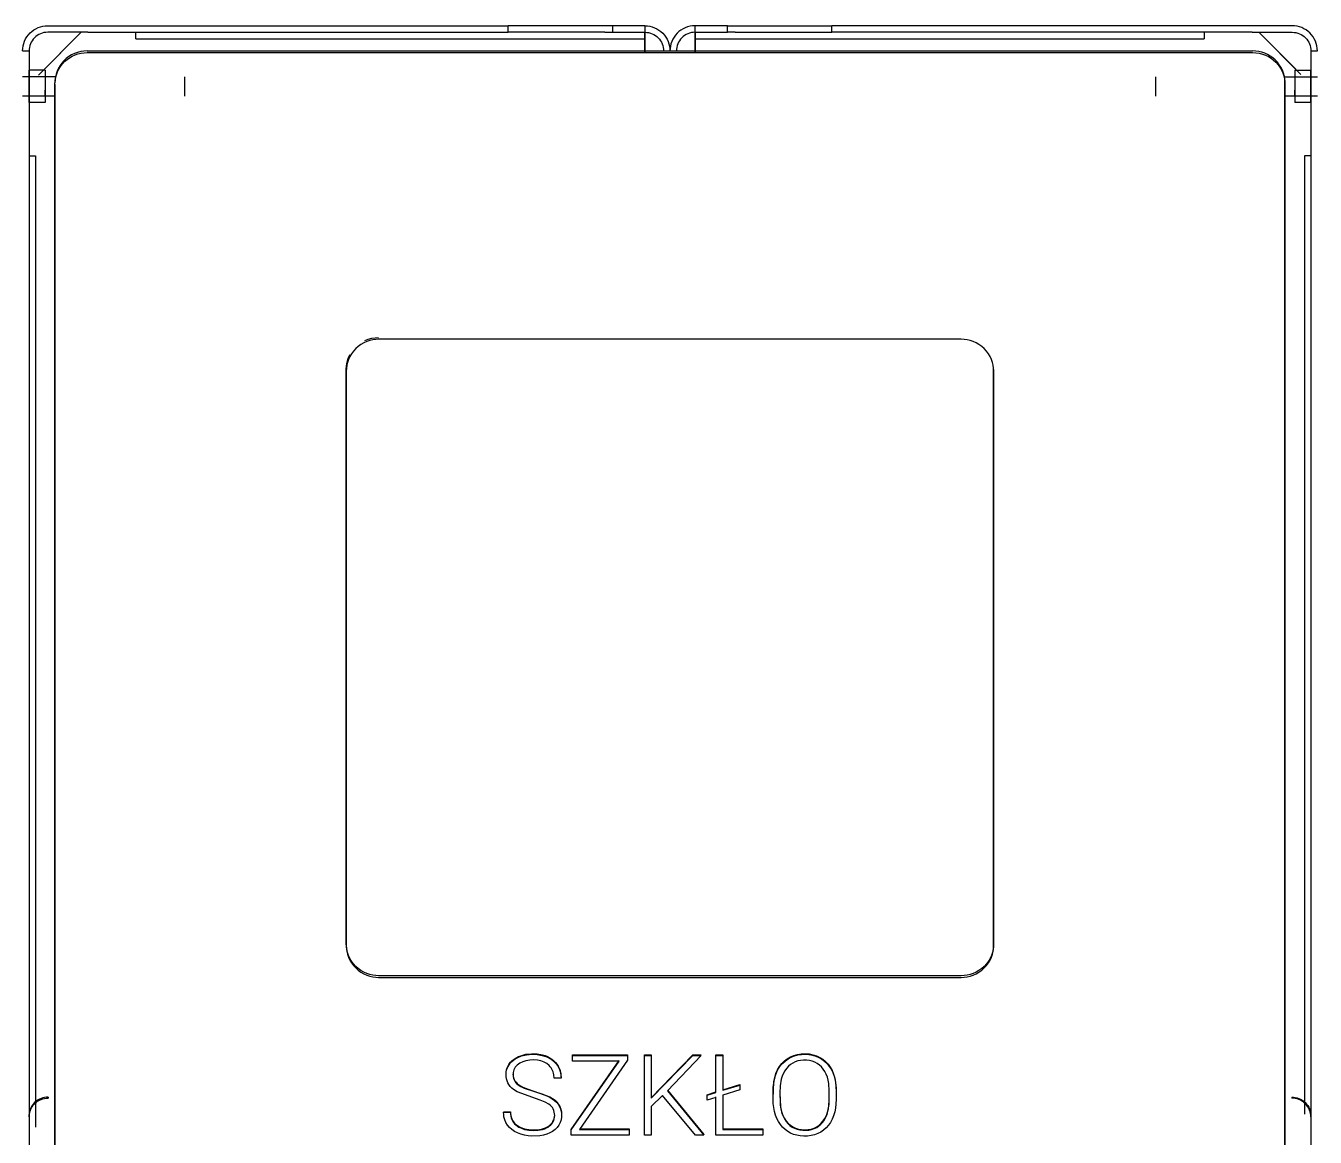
# Model space of a CAD drawing. Header units: millimetres. Extents: x 10366 to 28454, y 24552 to 29702.
# Drawn here: x 22128.8 to 22527.2, y 26916.3 to 27259.6 of the extents above; entities that cross this region are included whole.
import ezdxf

# ---------------------------------------------------------------- set-up
doc = ezdxf.new("R2010")
doc.units = ezdxf.units.MM
doc.header["$LTSCALE"] = 3
doc.layers.add('DomyÅ›lny', color=7, linetype='Continuous')

msp = doc.modelspace()

# ---------------------------------------------------------------- linework, layer by layer
at = {"layer": 'DomyÅ›lny'}
for p, q in [((22135.58, 27259.57), (22277.82, 27259.57)), ((22277.82, 27257.57), (22277.82, 27259.57)), ((22310.06, 27259.57), (22277.82, 27259.57)), ((22310.06, 27259.57), (22310.06, 27257.57)), ((22320.06, 27259.57), (22320.06, 27257.57)), ((22335.58, 27257.57), (22335.58, 27259.57)), ((22345.58, 27257.57), (22345.58, 27259.57)), ((22345.58, 27259.57), (22377.82, 27259.57)), ((22520.06, 27259.57), (22377.82, 27259.57)), ((22377.82, 27257.57), (22377.82, 27259.57)), ((22145.94, 27257.57), (22132.71, 27244.34)), ((22133.33, 27244.96), (22145.94, 27257.57)), ((22147.94, 27257.57), (22135.58, 27257.57)), ((22147.94, 27257.57), (22277.82, 27257.57)), ((22162.82, 27255.57), (22162.82, 27257.57)), ((22162.82, 27255.57), (22320.06, 27255.57)), ((22307.71, 27257.57), (22277.82, 27257.57)), ((22307.71, 27257.57), (22310.06, 27257.57)), ((22320.06, 27257.57), (22320.06, 27255.57)), ((22320.06, 27251.3), (22320.06, 27257.57)), ((22320.06, 27257.57), (22320.06, 27251.3)), ((22335.58, 27255.57), (22335.58, 27257.57)), ((22335.58, 27251.3), (22335.58, 27257.57)), ((22335.58, 27257.57), (22335.58, 27251.3)), ((22335.58, 27255.57), (22492.82, 27255.57)), ((22347.94, 27257.57), (22345.58, 27257.57)), ((22347.94, 27257.57), (22377.82, 27257.57)), ((22507.71, 27257.57), (22377.82, 27257.57)), ((22492.82, 27257.57), (22492.82, 27255.57)), ((22507.71, 27257.57), (22520.06, 27257.57)), ((22509.71, 27257.57), (22522.74, 27244.53)), ((22521.13, 27246.14), (22509.71, 27257.57)), ((22127.82, 27251.81), (22129.82, 27251.81)), ((22129.82, 27251.81), (22129.82, 26881.3)), ((22147.82, 27251.81), (22507.82, 27251.81)), ((22147.82, 27251.3), (22507.82, 27251.3)), ((22525.82, 27251.81), (22527.82, 27251.81)), ((22525.82, 27251.81), (22525.82, 26881.3)), ((22138.12, 27243.84), (22127.82, 27243.84)), ((22134.82, 27245.84), (22129.82, 27245.84)), ((22134.82, 27243.84), (22129.82, 27243.84)), ((22517.52, 27243.84), (22527.82, 27243.84)), ((22520.82, 27245.84), (22525.82, 27245.84)), ((22520.82, 27243.84), (22525.82, 27243.84)), ((22137.82, 26892.17), (22137.82, 27241.95)), ((22137.82, 27241.45), (22137.82, 26891.66)), ((22517.82, 26892.17), (22517.82, 27241.95)), ((22517.82, 27241.45), (22517.82, 26891.66)), ((22137.82, 27237.84), (22127.82, 27237.84)), ((22134.82, 27237.84), (22129.82, 27237.84)), ((22134.82, 27235.84), (22129.82, 27235.84)), ((22527.82, 27237.84), (22517.82, 27237.84)), ((22525.82, 27237.84), (22520.82, 27237.84)), ((22525.82, 27235.84), (22520.82, 27235.84)), ((22129.82, 27219.42), (22131.82, 27219.42)), ((22131.82, 27219.42), (22131.82, 26919.42)), ((22523.82, 27219.42), (22523.82, 26923.43)), ((22525.82, 27219.42), (22523.82, 27219.42)), ((22417.82, 27162.75), (22237.82, 27162.75)), ((22227.82, 26976.02), (22227.82, 27153.4)), ((22227.82, 27153.4), (22227.82, 27152.9)), ((22227.82, 27152.9), (22227.82, 26975.51)), ((22427.82, 27153.4), (22427.82, 26976.02)), ((22427.82, 27153.4), (22427.82, 27152.9)), ((22427.82, 26975.51), (22427.82, 27152.9)), ((22417.82, 26966.16), (22237.82, 26966.16)), ((22237.82, 26965.65), (22417.82, 26965.65)), ((22297.27, 26918.66), (22312.11, 26939.95)), ((22297.27, 26918.5), (22312.11, 26939.78)), ((22297.72, 26939.95), (22297.72, 26941.73)), ((22297.72, 26941.73), (22314.72, 26941.73)), ((22297.72, 26939.78), (22297.72, 26941.56)), ((22297.72, 26941.56), (22314.72, 26941.56)), ((22312.11, 26939.78), (22297.72, 26939.78)), ((22314.72, 26940.07), (22299.83, 26918.68)), ((22314.72, 26941.73), (22314.72, 26940.24)), ((22314.72, 26941.56), (22314.72, 26940.07)), ((22319.92, 26917.09), (22319.92, 26941.73)), ((22319.92, 26941.73), (22322.03, 26941.73)), ((22319.92, 26916.92), (22319.92, 26941.56)), ((22319.92, 26941.56), (22322.03, 26941.56)), ((22322.03, 26941.73), (22322.03, 26928.45)), ((22322.03, 26928.45), (22334.84, 26941.73)), ((22322.03, 26941.56), (22322.03, 26928.28)), ((22322.03, 26928.28), (22334.84, 26941.56)), ((22337.5, 26941.56), (22327.03, 26930.59)), ((22334.84, 26941.73), (22337.5, 26941.73)), ((22334.84, 26941.56), (22337.5, 26941.56)), ((22342.04, 26930.24), (22342.04, 26941.73)), ((22342.04, 26941.73), (22344.17, 26941.73)), ((22342.04, 26941.56), (22344.17, 26941.56)), ((22342.04, 26930.07), (22342.04, 26941.56)), ((22344.17, 26941.73), (22344.17, 26930.92)), ((22344.17, 26941.56), (22344.17, 26930.75)), ((22292.05, 26934.71), (22292.05, 26934.54)), ((22294.18, 26934.54), (22292.05, 26934.54)), ((22294.18, 26934.71), (22294.18, 26934.54)), ((22344.17, 26930.92), (22349.44, 26932.56)), ((22344.17, 26930.75), (22349.44, 26932.39)), ((22349.44, 26932.56), (22349.44, 26931.04)), ((22349.44, 26932.39), (22349.44, 26930.87)), ((22135.71, 26928.67), (22135.71, 26928.33)), ((22325.55, 26929.16), (22322.03, 26925.74)), ((22322.03, 26928.45), (22322.03, 26928.28)), ((22335.74, 26916.92), (22325.55, 26929.16)), ((22327.03, 26930.76), (22338.31, 26917.09)), ((22327.03, 26930.59), (22338.31, 26916.92)), ((22339.31, 26929.39), (22342.04, 26930.24)), ((22339.31, 26929.22), (22342.04, 26930.07)), ((22339.31, 26927.87), (22339.31, 26929.39)), ((22339.31, 26927.7), (22339.31, 26929.22)), ((22342.04, 26928.55), (22339.31, 26927.7)), ((22342.04, 26917.09), (22342.04, 26928.72)), ((22342.04, 26916.92), (22342.04, 26928.55)), ((22344.17, 26930.92), (22344.17, 26930.75)), ((22349.44, 26930.87), (22344.17, 26929.22)), ((22344.17, 26929.39), (22344.17, 26918.85)), ((22344.17, 26929.22), (22344.17, 26918.68)), ((22519.93, 26928.67), (22519.93, 26928.33)), ((22276.41, 26924.13), (22278.52, 26924.13)), ((22276.41, 26923.96), (22278.52, 26923.96)), ((22322.03, 26925.91), (22322.03, 26925.74)), ((22322.03, 26925.91), (22322.03, 26917.09)), ((22322.03, 26925.74), (22322.03, 26916.92)), ((22297.27, 26917.09), (22297.27, 26918.66)), ((22297.27, 26916.92), (22297.27, 26918.5)), ((22315.27, 26916.92), (22297.27, 26916.92)), ((22299.83, 26918.85), (22315.27, 26918.85)), ((22299.83, 26918.68), (22315.27, 26918.68)), ((22315.27, 26918.85), (22315.27, 26917.09)), ((22315.27, 26918.68), (22315.27, 26916.92)), ((22322.03, 26916.92), (22319.92, 26916.92)), ((22338.31, 26916.92), (22335.74, 26916.92)), ((22356.5, 26916.92), (22342.04, 26916.92)), ((22344.17, 26918.85), (22356.5, 26918.85)), ((22344.17, 26918.68), (22356.5, 26918.68)), ((22356.5, 26918.85), (22356.5, 26917.09)), ((22356.5, 26918.68), (22356.5, 26916.92))]:
    msp.add_line(p, q, dxfattribs=at)
for points in [[(22127.82, 27251.81, 0), (22127.86, 27252.58, 0), (22127.97, 27253.35, 0), (22128.17, 27254.09, 0), (22128.43, 27254.82, 0), (22128.76, 27255.51, 0), (22129.16, 27256.16, 0), (22129.62, 27256.77, 0), (22130.14, 27257.34, 0), (22130.7, 27257.84, 0), (22131.32, 27258.29, 0), (22131.97, 27258.67, 0), (22132.65, 27258.99, 0), (22133.36, 27259.24, 0), (22134.09, 27259.42, 0), (22134.83, 27259.53, 0), (22135.58, 27259.57, 0)], [(22320.06, 27259.57, 0), (22320.06, 27259.57, 0), (22320.06, 27259.57, 0), (22320.06, 27259.57, 0), (22320.06, 27259.57, 0), (22320.06, 27259.57, 0), (22320.06, 27259.57, 0), (22320.06, 27259.57, 0), (22320.06, 27259.57, 0), (22320.06, 27259.57, 0), (22320.06, 27259.57, 0), (22320.06, 27259.57, 0), (22320.06, 27259.57, 0), (22320.04, 27259.57, 0), (22319.99, 27259.57, 0), (22319.77, 27259.57, 0), (22318.83, 27259.57, 0), (22310.06, 27259.57, 0)], [(22320.06, 27259.57, 0), (22320.84, 27259.53, 0), (22321.6, 27259.41, 0), (22322.35, 27259.22, 0), (22323.07, 27258.96, 0), (22323.76, 27258.62, 0), (22324.42, 27258.23, 0), (22325.03, 27257.77, 0), (22325.59, 27257.25, 0), (22326.1, 27256.68, 0), (22326.54, 27256.07, 0), (22326.93, 27255.42, 0), (22327.25, 27254.73, 0), (22327.5, 27254.02, 0), (22327.68, 27253.29, 0), (22327.78, 27252.55, 0), (22327.82, 27251.81, 0)], [(22335.58, 27259.57, 0), (22334.81, 27259.53, 0), (22334.04, 27259.41, 0), (22333.29, 27259.22, 0), (22332.57, 27258.96, 0), (22331.88, 27258.62, 0), (22331.22, 27258.23, 0), (22330.61, 27257.77, 0), (22330.05, 27257.25, 0), (22329.54, 27256.68, 0), (22329.1, 27256.07, 0), (22328.71, 27255.42, 0), (22328.39, 27254.73, 0), (22328.14, 27254.02, 0), (22327.96, 27253.29, 0), (22327.86, 27252.55, 0), (22327.82, 27251.81, 0)], [(22345.58, 27259.57, 0), (22335.58, 27259.57, 0)], [(22527.82, 27251.81, 0), (22527.78, 27252.58, 0), (22527.67, 27253.35, 0), (22527.48, 27254.09, 0), (22527.21, 27254.82, 0), (22526.88, 27255.51, 0), (22526.48, 27256.16, 0), (22526.02, 27256.77, 0), (22525.5, 27257.34, 0), (22524.94, 27257.84, 0), (22524.32, 27258.29, 0), (22523.67, 27258.67, 0), (22522.99, 27258.99, 0), (22522.28, 27259.24, 0), (22521.55, 27259.42, 0), (22520.81, 27259.53, 0), (22520.06, 27259.57, 0)], [(22135.58, 27257.57, 0), (22135, 27257.54, 0), (22134.43, 27257.45, 0), (22133.87, 27257.31, 0), (22133.33, 27257.11, 0), (22132.82, 27256.86, 0), (22132.33, 27256.56, 0), (22131.88, 27256.22, 0), (22131.47, 27255.84, 0), (22131.09, 27255.42, 0), (22130.76, 27254.96, 0), (22130.48, 27254.48, 0), (22130.24, 27253.97, 0), (22130.06, 27253.45, 0), (22129.93, 27252.91, 0), (22129.85, 27252.36, 0), (22129.82, 27251.81, 0)], [(22310.06, 27257.57, 0), (22320.06, 27257.57, 0)], [(22320.06, 27257.57, 0), (22320.64, 27257.54, 0), (22321.21, 27257.45, 0), (22321.77, 27257.31, 0), (22322.31, 27257.11, 0), (22322.82, 27256.86, 0), (22323.31, 27256.56, 0), (22323.76, 27256.22, 0), (22324.18, 27255.84, 0), (22324.55, 27255.42, 0), (22324.88, 27254.96, 0), (22325.16, 27254.48, 0), (22325.4, 27253.97, 0), (22325.58, 27253.45, 0), (22325.71, 27252.91, 0), (22325.79, 27252.36, 0), (22325.82, 27251.81, 0)], [(22335.58, 27257.57, 0), (22335, 27257.54, 0), (22334.43, 27257.45, 0), (22333.87, 27257.31, 0), (22333.33, 27257.11, 0), (22332.82, 27256.86, 0), (22332.33, 27256.56, 0), (22331.88, 27256.22, 0), (22331.47, 27255.84, 0), (22331.09, 27255.42, 0), (22330.76, 27254.96, 0), (22330.48, 27254.48, 0), (22330.24, 27253.97, 0), (22330.06, 27253.45, 0), (22329.93, 27252.91, 0), (22329.85, 27252.36, 0), (22329.82, 27251.81, 0)], [(22335.58, 27257.57, 0), (22335.58, 27257.57, 0), (22335.58, 27257.57, 0), (22335.58, 27257.57, 0), (22335.58, 27257.57, 0), (22335.58, 27257.57, 0), (22335.58, 27257.57, 0), (22335.58, 27257.57, 0), (22335.58, 27257.57, 0), (22335.58, 27257.57, 0), (22335.58, 27257.57, 0), (22335.58, 27257.57, 0), (22335.6, 27257.57, 0), (22335.65, 27257.57, 0), (22335.87, 27257.57, 0), (22336.81, 27257.57, 0), (22345.58, 27257.57, 0)], [(22520.06, 27257.57, 0), (22520.64, 27257.54, 0), (22521.21, 27257.45, 0), (22521.77, 27257.31, 0), (22522.31, 27257.11, 0), (22522.82, 27256.86, 0), (22523.31, 27256.56, 0), (22523.76, 27256.22, 0), (22524.18, 27255.84, 0), (22524.55, 27255.42, 0), (22524.88, 27254.96, 0), (22525.16, 27254.48, 0), (22525.4, 27253.97, 0), (22525.58, 27253.45, 0), (22525.71, 27252.91, 0), (22525.79, 27252.36, 0), (22525.82, 27251.81, 0)], [(22147.82, 27251.81, 0), (22146.8, 27251.76, 0), (22145.79, 27251.6, 0), (22144.81, 27251.35, 0), (22143.87, 27251.01, 0), (22142.96, 27250.57, 0), (22142.12, 27250.05, 0), (22141.33, 27249.45, 0), (22140.61, 27248.78, 0), (22139.97, 27248.05, 0), (22139.4, 27247.26, 0), (22138.91, 27246.44, 0), (22138.51, 27245.56, 0), (22138.21, 27244.67, 0), (22137.98, 27243.74, 0), (22137.86, 27242.86, 0), (22137.82, 27241.95, 0)], [(22137.82, 27241.45, 0), (22137.87, 27242.44, 0), (22138.02, 27243.43, 0), (22138.28, 27244.39, 0), (22138.62, 27245.31, 0), (22139.05, 27246.19, 0), (22139.57, 27247.02, 0), (22140.17, 27247.79, 0), (22140.83, 27248.5, 0), (22141.56, 27249.13, 0), (22142.35, 27249.7, 0), (22143.18, 27250.18, 0), (22144.05, 27250.58, 0), (22144.95, 27250.89, 0), (22145.88, 27251.11, 0), (22146.84, 27251.26, 0), (22147.82, 27251.3, 0)], [(22517.82, 27241.95, 0), (22517.77, 27242.95, 0), (22517.62, 27243.94, 0), (22517.36, 27244.89, 0), (22517.02, 27245.82, 0), (22516.59, 27246.7, 0), (22516.07, 27247.53, 0), (22515.47, 27248.3, 0), (22514.81, 27249.01, 0), (22514.08, 27249.64, 0), (22513.29, 27250.2, 0), (22512.46, 27250.68, 0), (22511.59, 27251.08, 0), (22510.69, 27251.4, 0), (22509.76, 27251.62, 0), (22508.8, 27251.76, 0), (22507.82, 27251.81, 0)], [(22507.82, 27251.3, 0), (22508.84, 27251.25, 0), (22509.85, 27251.1, 0), (22510.83, 27250.84, 0), (22511.77, 27250.5, 0), (22512.68, 27250.06, 0), (22513.52, 27249.54, 0), (22514.31, 27248.95, 0), (22515.03, 27248.28, 0), (22515.68, 27247.55, 0), (22516.24, 27246.76, 0), (22516.73, 27245.93, 0), (22517.13, 27245.05, 0), (22517.44, 27244.16, 0), (22517.66, 27243.23, 0), (22517.78, 27242.35, 0), (22517.82, 27241.45, 0)], [(22129.82, 27243.84, 0), (22129.82, 27243.84, 0), (22129.82, 27243.84, 0), (22129.82, 27243.84, 0), (22129.82, 27243.84, 0), (22129.82, 27243.84, 0), (22129.82, 27243.84, 0), (22129.82, 27243.84, 0), (22129.82, 27243.84, 0), (22129.82, 27243.84, 0), (22129.82, 27243.83, 0), (22129.82, 27243.83, 0), (22129.82, 27243.83, 0), (22129.82, 27243.81, 0), (22129.82, 27243.75, 0), (22129.82, 27243.47, 0), (22129.82, 27237.84, 0)], [(22134.82, 27245.84, 0), (22134.82, 27245.84, 0), (22134.82, 27245.84, 0), (22134.82, 27245.84, 0), (22134.82, 27245.84, 0), (22134.82, 27245.84, 0), (22134.82, 27245.84, 0), (22134.82, 27245.84, 0), (22134.82, 27245.84, 0), (22134.82, 27245.84, 0), (22134.82, 27245.83, 0), (22134.82, 27245.83, 0), (22134.82, 27245.83, 0), (22134.82, 27245.8, 0), (22134.82, 27245.69, 0), (22134.82, 27245.22, 0), (22134.82, 27235.84, 0)], [(22134.82, 27243.84, 0), (22134.82, 27243.84, 0), (22134.82, 27243.84, 0), (22134.82, 27243.84, 0), (22134.82, 27243.84, 0), (22134.82, 27243.84, 0), (22134.82, 27243.84, 0), (22134.82, 27243.84, 0), (22134.82, 27243.84, 0), (22134.82, 27243.84, 0), (22134.82, 27243.83, 0), (22134.82, 27243.83, 0), (22134.82, 27243.83, 0), (22134.82, 27243.8, 0), (22134.82, 27243.67, 0), (22134.82, 27242.28, 0), (22134.82, 27238.49, 0), (22134.82, 27237.9, 0), (22134.82, 27237.85, 0), (22134.82, 27237.84, 0), (22134.82, 27237.84, 0), (22134.82, 27237.84, 0), (22134.82, 27237.84, 0), (22134.82, 27237.84, 0), (22134.82, 27237.84, 0), (22134.82, 27237.84, 0), (22134.82, 27237.84, 0), (22134.82, 27237.84, 0), (22134.82, 27237.84, 0), (22134.82, 27237.84, 0), (22134.82, 27237.84, 0), (22134.82, 27237.84, 0), (22134.82, 27237.84, 0), (22134.82, 27237.84, 0), (22134.82, 27237.84, 0), (22134.82, 27237.84, 0), (22134.82, 27237.84, 0), (22134.82, 27237.84, 0), (22134.82, 27237.84, 0), (22134.82, 27237.88, 0), (22134.82, 27238, 0), (22134.82, 27238.54, 0), (22134.82, 27239.65, 0)], [(22177.82, 27243.84, 0), (22177.82, 27243.84, 0), (22177.82, 27243.84, 0), (22177.82, 27243.84, 0), (22177.82, 27243.84, 0), (22177.82, 27243.84, 0), (22177.82, 27243.84, 0), (22177.82, 27243.84, 0), (22177.82, 27243.84, 0), (22177.82, 27243.84, 0), (22177.82, 27243.83, 0), (22177.82, 27243.83, 0), (22177.82, 27243.83, 0), (22177.82, 27243.81, 0), (22177.82, 27243.75, 0), (22177.82, 27243.47, 0), (22177.82, 27237.84, 0)], [(22477.82, 27243.84, 0), (22477.82, 27243.84, 0), (22477.82, 27243.84, 0), (22477.82, 27243.84, 0), (22477.82, 27243.84, 0), (22477.82, 27243.84, 0), (22477.82, 27243.84, 0), (22477.82, 27243.84, 0), (22477.82, 27243.84, 0), (22477.82, 27243.84, 0), (22477.82, 27243.83, 0), (22477.82, 27243.83, 0), (22477.82, 27243.83, 0), (22477.82, 27243.81, 0), (22477.82, 27243.75, 0), (22477.82, 27243.47, 0), (22477.82, 27237.84, 0)], [(22520.82, 27245.84, 0), (22520.82, 27245.84, 0), (22520.82, 27245.84, 0), (22520.82, 27245.84, 0), (22520.82, 27245.84, 0), (22520.82, 27245.84, 0), (22520.82, 27245.84, 0), (22520.82, 27245.84, 0), (22520.82, 27245.84, 0), (22520.82, 27245.84, 0), (22520.82, 27245.83, 0), (22520.82, 27245.83, 0), (22520.82, 27245.83, 0), (22520.82, 27245.8, 0), (22520.82, 27245.69, 0), (22520.82, 27245.22, 0), (22520.82, 27235.84, 0)], [(22520.82, 27243.84, 0), (22520.82, 27243.84, 0), (22520.82, 27243.84, 0), (22520.82, 27243.84, 0), (22520.82, 27243.84, 0), (22520.82, 27243.84, 0), (22520.82, 27243.84, 0), (22520.82, 27243.84, 0), (22520.82, 27243.84, 0), (22520.82, 27243.84, 0), (22520.82, 27243.83, 0), (22520.82, 27243.83, 0), (22520.82, 27243.83, 0), (22520.82, 27243.8, 0), (22520.82, 27243.67, 0), (22520.82, 27242.28, 0), (22520.82, 27238.49, 0), (22520.82, 27237.9, 0), (22520.82, 27237.85, 0), (22520.82, 27237.84, 0), (22520.82, 27237.84, 0), (22520.82, 27237.84, 0), (22520.82, 27237.84, 0), (22520.82, 27237.84, 0), (22520.82, 27237.84, 0), (22520.82, 27237.84, 0), (22520.82, 27237.84, 0), (22520.82, 27237.84, 0), (22520.82, 27237.84, 0), (22520.82, 27237.84, 0), (22520.82, 27237.84, 0), (22520.82, 27237.84, 0), (22520.82, 27237.84, 0), (22520.82, 27237.84, 0), (22520.82, 27237.84, 0), (22520.82, 27237.84, 0), (22520.82, 27237.84, 0), (22520.82, 27237.84, 0), (22520.82, 27237.84, 0), (22520.82, 27237.88, 0), (22520.82, 27238, 0), (22520.82, 27238.54, 0), (22520.82, 27239.65, 0)], [(22525.82, 27243.84, 0), (22525.82, 27243.84, 0), (22525.82, 27243.84, 0), (22525.82, 27243.84, 0), (22525.82, 27243.84, 0), (22525.82, 27243.84, 0), (22525.82, 27243.84, 0), (22525.82, 27243.84, 0), (22525.82, 27243.84, 0), (22525.82, 27243.84, 0), (22525.82, 27243.83, 0), (22525.82, 27243.83, 0), (22525.82, 27243.83, 0), (22525.82, 27243.81, 0), (22525.82, 27243.75, 0), (22525.82, 27243.47, 0), (22525.82, 27240.91, 0), (22525.82, 27238.74, 0), (22525.82, 27238.05, 0), (22525.82, 27237.89, 0), (22525.82, 27237.85, 0), (22525.82, 27237.84, 0), (22525.82, 27237.84, 0), (22525.82, 27237.84, 0), (22525.82, 27237.84, 0), (22525.82, 27237.84, 0), (22525.82, 27237.84, 0), (22525.82, 27237.84, 0), (22525.82, 27237.84, 0), (22525.82, 27237.84, 0), (22525.82, 27237.84, 0), (22525.82, 27237.84, 0), (22525.82, 27237.84, 0), (22525.82, 27237.84, 0)], [(22237.82, 27162.75, 0), (22236.92, 27162.71, 0), (22236, 27162.59, 0), (22235.07, 27162.37, 0), (22234.14, 27162.06, 0), (22233.23, 27161.65, 0), (22232.35, 27161.14, 0), (22231.52, 27160.55, 0), (22230.75, 27159.86, 0), (22230.06, 27159.11, 0), (22229.45, 27158.29, 0), (22228.94, 27157.42, 0), (22228.52, 27156.52, 0), (22228.21, 27155.61, 0), (22227.99, 27154.69, 0), (22227.86, 27153.78, 0), (22227.82, 27152.9, 0)], [(22233.53, 27162.31, 0), (22234.61, 27162.74, 0), (22235.69, 27163.03, 0), (22236.77, 27163.2, 0), (22237.82, 27163.26, 0)], [(22427.82, 27152.9, 0), (22427.78, 27153.78, 0), (22427.65, 27154.69, 0), (22427.43, 27155.61, 0), (22427.12, 27156.52, 0), (22426.7, 27157.42, 0), (22426.19, 27158.29, 0), (22425.58, 27159.11, 0), (22424.89, 27159.86, 0), (22424.12, 27160.55, 0), (22423.29, 27161.14, 0), (22422.41, 27161.65, 0), (22421.5, 27162.06, 0), (22420.57, 27162.37, 0), (22419.64, 27162.59, 0), (22418.72, 27162.71, 0), (22417.82, 27162.75, 0)], [(22227.82, 27153.4, 0), (22227.89, 27154.54, 0), (22228.1, 27155.71, 0), (22228.46, 27156.88, 0), (22228.99, 27158.03, 0)], [(22237.82, 26966.16, 0), (22236.92, 26966.2, 0), (22236, 26966.33, 0), (22235.07, 26966.54, 0), (22234.14, 26966.85, 0), (22233.23, 26967.26, 0), (22232.35, 26967.77, 0), (22231.52, 26968.37, 0), (22230.75, 26969.05, 0), (22230.06, 26969.81, 0), (22229.45, 26970.62, 0), (22228.94, 26971.49, 0), (22228.52, 26972.39, 0), (22228.21, 26973.31, 0), (22227.99, 26974.22, 0), (22227.86, 26975.13, 0), (22227.82, 26976.02, 0)], [(22227.82, 26975.51, 0), (22227.86, 26974.62, 0), (22227.99, 26973.71, 0), (22228.21, 26972.8, 0), (22228.52, 26971.88, 0), (22228.94, 26970.98, 0), (22229.45, 26970.12, 0), (22230.06, 26969.3, 0), (22230.75, 26968.54, 0), (22231.52, 26967.86, 0), (22232.35, 26967.26, 0), (22233.23, 26966.75, 0), (22234.14, 26966.35, 0), (22235.07, 26966.03, 0), (22236, 26965.82, 0), (22236.92, 26965.69, 0), (22237.82, 26965.65, 0)], [(22427.82, 26976.02, 0), (22427.78, 26975.13, 0), (22427.65, 26974.22, 0), (22427.43, 26973.31, 0), (22427.12, 26972.39, 0), (22426.7, 26971.49, 0), (22426.19, 26970.62, 0), (22425.58, 26969.81, 0), (22424.89, 26969.05, 0), (22424.12, 26968.37, 0), (22423.29, 26967.77, 0), (22422.41, 26967.26, 0), (22421.5, 26966.85, 0), (22420.57, 26966.54, 0), (22419.64, 26966.33, 0), (22418.72, 26966.2, 0), (22417.82, 26966.16, 0)], [(22417.82, 26965.65, 0), (22418.72, 26965.69, 0), (22419.64, 26965.82, 0), (22420.57, 26966.03, 0), (22421.5, 26966.35, 0), (22422.41, 26966.75, 0), (22423.29, 26967.26, 0), (22424.12, 26967.86, 0), (22424.89, 26968.54, 0), (22425.58, 26969.3, 0), (22426.19, 26970.12, 0), (22426.7, 26970.98, 0), (22427.12, 26971.88, 0), (22427.43, 26972.8, 0), (22427.65, 26973.71, 0), (22427.78, 26974.62, 0), (22427.82, 26975.51, 0)], [(22292.05, 26934.54, 0), (22291.98, 26935.54, 0), (22291.89, 26936.01, 0), (22291.75, 26936.46, 0), (22291.58, 26936.89, 0), (22291.38, 26937.3, 0), (22291.13, 26937.68, 0), (22290.85, 26938.04, 0), (22290.53, 26938.39, 0), (22289.78, 26939, 0), (22288.93, 26939.47, 0), (22287.98, 26939.82, 0), (22286.92, 26940.04, 0), (22285.76, 26940.12, 0), (22284.5, 26940.07, 0), (22283.34, 26939.89, 0), (22282.32, 26939.57, 0), (22281.41, 26939.12, 0), (22281.01, 26938.84, 0), (22280.64, 26938.54, 0), (22280.32, 26938.22, 0), (22280.04, 26937.88, 0), (22279.81, 26937.51, 0), (22279.63, 26937.13, 0), (22279.49, 26936.72, 0), (22279.39, 26936.3, 0), (22279.34, 26935.85, 0), (22279.34, 26935.4, 0), (22279.37, 26934.96, 0), (22279.46, 26934.54, 0), (22279.59, 26934.15, 0), (22279.76, 26933.77, 0), (22279.98, 26933.42, 0), (22280.24, 26933.08, 0), (22280.55, 26932.77, 0), (22280.9, 26932.47, 0), (22281.76, 26931.92, 0), (22282.83, 26931.4, 0), (22285.63, 26930.45, 0), (22288.53, 26929.56, 0), (22290.67, 26928.64, 0), (22291.48, 26928.16, 0), (22292.19, 26927.63, 0), (22292.8, 26927.06, 0), (22293.31, 26926.44, 0), (22293.72, 26925.78, 0), (22294.02, 26925.06, 0), (22294.23, 26924.28, 0), (22294.33, 26923.44, 0), (22294.32, 26922.53, 0), (22294.19, 26921.62, 0), (22293.93, 26920.78, 0), (22293.53, 26920.01, 0), (22293.01, 26919.3, 0), (22292.36, 26918.65, 0), (22291.58, 26918.07, 0), (22290.71, 26917.58, 0), (22289.76, 26917.19, 0), (22288.73, 26916.89, 0), (22287.61, 26916.7, 0), (22285.17, 26916.59, 0), (22284, 26916.69, 0), (22282.87, 26916.89, 0), (22281.78, 26917.18, 0), (22280.75, 26917.58, 0), (22279.8, 26918.06, 0), (22278.97, 26918.62, 0), (22278.25, 26919.27, 0), (22277.65, 26919.99, 0), (22277.16, 26920.78, 0), (22276.79, 26921.62, 0), (22276.55, 26922.52, 0), (22276.45, 26923.23, 0), (22276.41, 26923.96, 0)], [(22277.2, 26935.72, 0), (22277.24, 26936.42, 0), (22277.36, 26937.09, 0), (22277.55, 26937.73, 0), (22277.82, 26938.33, 0), (22278.17, 26938.89, 0), (22278.59, 26939.43, 0), (22279.1, 26939.92, 0), (22279.68, 26940.39, 0), (22280.31, 26940.8, 0), (22280.99, 26941.15, 0), (22281.71, 26941.45, 0), (22283.27, 26941.87, 0), (22285.01, 26942.06, 0), (22286.81, 26942.01, 0), (22288.47, 26941.71, 0), (22289.25, 26941.46, 0), (22289.99, 26941.15, 0), (22290.69, 26940.78, 0), (22291.32, 26940.37, 0), (22291.9, 26939.9, 0), (22292.42, 26939.38, 0), (22292.88, 26938.81, 0), (22293.28, 26938.2, 0), (22293.6, 26937.55, 0), (22293.86, 26936.88, 0), (22294.04, 26936.18, 0), (22294.15, 26935.46, 0), (22294.18, 26934.71, 0)], [(22292.21, 26922.98, 0), (22292.18, 26923.53, 0), (22292.1, 26924.05, 0), (22291.96, 26924.54, 0), (22291.76, 26924.99, 0), (22291.51, 26925.41, 0), (22291.2, 26925.8, 0), (22290.83, 26926.15, 0), (22290.4, 26926.48, 0), (22289.26, 26927.13, 0), (22287.75, 26927.75, 0), (22280.66, 26930.27, 0), (22279.52, 26931, 0), (22278.97, 26931.47, 0), (22278.49, 26931.97, 0), (22278.08, 26932.51, 0), (22277.75, 26933.08, 0), (22277.5, 26933.68, 0), (22277.33, 26934.32, 0), (22277.23, 26934.99, 0), (22277.2, 26935.68, 0), (22277.25, 26936.33, 0), (22277.37, 26936.96, 0), (22277.55, 26937.55, 0), (22277.8, 26938.11, 0), (22278.12, 26938.65, 0), (22278.5, 26939.15, 0), (22278.95, 26939.62, 0), (22279.48, 26940.07, 0), (22280.05, 26940.47, 0), (22280.67, 26940.83, 0), (22282.01, 26941.38, 0), (22283.51, 26941.74, 0), (22285.15, 26941.89, 0), (22286.83, 26941.84, 0), (22288.39, 26941.56, 0), (22289.82, 26941.06, 0), (22291.1, 26940.35, 0), (22291.66, 26939.93, 0), (22292.17, 26939.47, 0), (22292.63, 26938.96, 0), (22293.04, 26938.41, 0), (22293.39, 26937.82, 0), (22293.67, 26937.21, 0), (22293.9, 26936.58, 0), (22294.06, 26935.92, 0), (22294.15, 26935.24, 0), (22294.18, 26934.54, 0)], [(22359.67, 26928.18, 0), (22359.89, 26933.42, 0), (22360.17, 26934.71, 0), (22360.56, 26935.93, 0), (22361.07, 26937.07, 0), (22361.68, 26938.1, 0), (22362.38, 26939.02, 0), (22363.18, 26939.83, 0), (22364.08, 26940.52, 0), (22365.06, 26941.09, 0), (22366.1, 26941.54, 0), (22367.21, 26941.85, 0), (22368.38, 26942.02, 0), (22369.61, 26942.07, 0), (22370.83, 26941.98, 0), (22371.98, 26941.76, 0), (22373.06, 26941.42, 0), (22374.08, 26940.94, 0), (22375.03, 26940.34, 0), (22375.89, 26939.63, 0), (22376.66, 26938.81, 0), (22377.32, 26937.88, 0), (22377.9, 26936.84, 0), (22378.37, 26935.71, 0), (22378.73, 26934.51, 0), (22378.98, 26933.23, 0), (22379.17, 26930.54, 0), (22379.16, 26928.07, 0)], [(22279.33, 26935.74, 0), (22279.37, 26935.17, 0), (22279.48, 26934.63, 0), (22279.67, 26934.13, 0), (22279.93, 26933.66, 0), (22280.26, 26933.23, 0), (22280.67, 26932.83, 0), (22281.16, 26932.46, 0), (22282.4, 26931.76, 0), (22284.01, 26931.12, 0), (22290.74, 26928.77, 0), (22291.58, 26928.26, 0), (22292.31, 26927.69, 0), (22292.93, 26927.08, 0), (22293.44, 26926.42, 0), (22293.83, 26925.71, 0), (22294.11, 26924.93, 0), (22294.28, 26924.09, 0), (22294.34, 26923.18, 0)], [(22135.71, 26928.67, 0), (22135.18, 26928.64, 0), (22134.64, 26928.57, 0), (22134.09, 26928.44, 0), (22133.54, 26928.26, 0), (22133.01, 26928.02, 0), (22132.49, 26927.72, 0), (22132, 26927.37, 0), (22131.55, 26926.97, 0), (22131.14, 26926.52, 0), (22130.78, 26926.04, 0), (22130.48, 26925.53, 0), (22130.23, 26925, 0), (22130.05, 26924.46, 0), (22129.92, 26923.92, 0), (22129.84, 26923.38, 0), (22129.82, 26922.86, 0)], [(22129.82, 26922.52, 0), (22129.84, 26923.04, 0), (22129.92, 26923.58, 0), (22130.05, 26924.12, 0), (22130.23, 26924.66, 0), (22130.48, 26925.19, 0), (22130.78, 26925.7, 0), (22131.14, 26926.18, 0), (22131.55, 26926.63, 0), (22132, 26927.03, 0), (22132.49, 26927.38, 0), (22133.01, 26927.68, 0), (22133.54, 26927.92, 0), (22134.09, 26928.1, 0), (22134.64, 26928.23, 0), (22135.18, 26928.3, 0), (22135.71, 26928.33, 0)], [(22361.78, 26930.65, 0), (22361.9, 26926.12, 0), (22362.08, 26924.99, 0), (22362.36, 26923.94, 0), (22362.73, 26922.97, 0), (22363.19, 26922.08, 0), (22363.73, 26921.27, 0), (22364.36, 26920.55, 0), (22365.06, 26919.94, 0), (22365.81, 26919.44, 0), (22366.64, 26919.05, 0), (22367.52, 26918.78, 0), (22368.48, 26918.61, 0), (22369.49, 26918.56, 0), (22370.51, 26918.62, 0), (22371.46, 26918.79, 0), (22372.34, 26919.07, 0), (22373.15, 26919.46, 0), (22373.9, 26919.96, 0), (22374.58, 26920.56, 0), (22375.18, 26921.28, 0), (22375.71, 26922.09, 0), (22376.15, 26922.98, 0), (22376.5, 26923.96, 0), (22376.77, 26925.03, 0), (22377.03, 26927.42, 0), (22377.05, 26930.75, 0)], [(22519.93, 26928.67, 0), (22520.46, 26928.64, 0), (22521, 26928.57, 0), (22521.55, 26928.44, 0), (22522.1, 26928.26, 0), (22522.63, 26928.02, 0), (22523.15, 26927.72, 0), (22523.64, 26927.37, 0), (22524.09, 26926.97, 0), (22524.5, 26926.52, 0), (22524.86, 26926.04, 0), (22525.16, 26925.53, 0), (22525.4, 26925, 0), (22525.59, 26924.46, 0), (22525.72, 26923.92, 0), (22525.79, 26923.38, 0), (22525.82, 26922.86, 0)], [(22525.82, 26922.52, 0), (22525.79, 26923.04, 0), (22525.72, 26923.58, 0), (22525.59, 26924.12, 0), (22525.4, 26924.66, 0), (22525.16, 26925.19, 0), (22524.86, 26925.7, 0), (22524.5, 26926.18, 0), (22524.09, 26926.63, 0), (22523.64, 26927.03, 0), (22523.15, 26927.38, 0), (22522.63, 26927.68, 0), (22522.1, 26927.92, 0), (22521.55, 26928.1, 0), (22521, 26928.23, 0), (22520.46, 26928.3, 0), (22519.93, 26928.33, 0)], [(22278.52, 26924.13, 0), (22278.55, 26923.54, 0), (22278.63, 26922.98, 0), (22278.77, 26922.44, 0), (22278.95, 26921.94, 0), (22279.19, 26921.47, 0), (22279.49, 26921.03, 0), (22279.84, 26920.61, 0), (22280.24, 26920.23, 0), (22280.69, 26919.88, 0), (22281.18, 26919.56, 0), (22281.71, 26919.29, 0), (22282.87, 26918.87, 0), (22284.18, 26918.61, 0), (22285.62, 26918.51, 0), (22287.12, 26918.59, 0), (22288.46, 26918.85, 0), (22289.07, 26919.05, 0), (22289.63, 26919.3, 0), (22290.15, 26919.59, 0), (22290.63, 26919.93, 0), (22291.05, 26920.3, 0), (22291.4, 26920.7, 0), (22291.69, 26921.13, 0), (22291.92, 26921.59, 0), (22292.08, 26922.08, 0), (22292.18, 26922.6, 0), (22292.21, 26923.15, 0)], [(22278.52, 26923.96, 0), (22278.55, 26923.37, 0), (22278.63, 26922.81, 0), (22278.77, 26922.27, 0), (22278.95, 26921.77, 0), (22279.19, 26921.3, 0), (22279.49, 26920.86, 0), (22279.84, 26920.44, 0), (22280.24, 26920.06, 0), (22280.69, 26919.71, 0), (22281.18, 26919.39, 0), (22281.71, 26919.12, 0), (22282.87, 26918.7, 0), (22284.18, 26918.44, 0), (22285.62, 26918.34, 0), (22287.12, 26918.42, 0), (22288.46, 26918.68, 0), (22289.07, 26918.88, 0), (22289.63, 26919.13, 0), (22290.15, 26919.42, 0), (22290.63, 26919.76, 0), (22291.05, 26920.13, 0), (22291.4, 26920.53, 0), (22291.69, 26920.96, 0), (22291.92, 26921.42, 0), (22292.08, 26921.91, 0), (22292.18, 26922.43, 0), (22292.21, 26922.98, 0)]]:
    msp.add_polyline3d(points, dxfattribs=at)
for points in [[(22129.82, 27245.84, 0), (22129.82, 27245.84, 0), (22129.82, 27245.84, 0), (22129.82, 27245.84, 0), (22129.82, 27245.84, 0), (22129.82, 27245.84, 0), (22129.82, 27245.84, 0), (22129.82, 27245.84, 0), (22129.82, 27245.84, 0), (22129.82, 27245.83, 0), (22129.82, 27245.83, 0), (22129.82, 27245.83, 0), (22129.82, 27245.8, 0), (22129.82, 27245.69, 0), (22129.82, 27245.22, 0), (22129.82, 27236.59, 0), (22129.82, 27235.86, 0), (22129.82, 27235.84, 0), (22129.82, 27235.84, 0), (22129.82, 27235.84, 0), (22129.82, 27235.84, 0), (22129.82, 27235.84, 0), (22129.82, 27235.84, 0), (22129.82, 27235.84, 0), (22129.82, 27235.84, 0), (22129.82, 27235.84, 0), (22129.82, 27235.84, 0), (22129.82, 27235.84, 0), (22129.82, 27235.84, 0), (22129.82, 27235.84, 0), (22129.82, 27235.84, 0), (22129.82, 27235.84, 0), (22129.82, 27235.84, 0), (22129.82, 27235.84, 0), (22129.82, 27235.87, 0), (22129.82, 27235.98, 0), (22129.82, 27236.45, 0)], [(22525.82, 27245.84, 0), (22525.82, 27245.84, 0), (22525.82, 27245.84, 0), (22525.82, 27245.84, 0), (22525.82, 27245.84, 0), (22525.82, 27245.84, 0), (22525.82, 27245.84, 0), (22525.82, 27245.84, 0), (22525.82, 27245.84, 0), (22525.82, 27245.83, 0), (22525.82, 27245.83, 0), (22525.82, 27245.83, 0), (22525.82, 27245.8, 0), (22525.82, 27245.69, 0), (22525.82, 27245.22, 0), (22525.82, 27236.59, 0), (22525.82, 27235.86, 0), (22525.82, 27235.84, 0), (22525.82, 27235.84, 0), (22525.82, 27235.84, 0), (22525.82, 27235.84, 0), (22525.82, 27235.84, 0), (22525.82, 27235.84, 0), (22525.82, 27235.84, 0), (22525.82, 27235.84, 0), (22525.82, 27235.84, 0), (22525.82, 27235.84, 0), (22525.82, 27235.84, 0), (22525.82, 27235.84, 0), (22525.82, 27235.84, 0), (22525.82, 27235.84, 0), (22525.82, 27235.84, 0), (22525.82, 27235.84, 0), (22525.82, 27235.84, 0), (22525.82, 27235.87, 0), (22525.82, 27235.98, 0), (22525.82, 27236.45, 0), (22525.82, 27240.71, 0), (22525.82, 27244.32, 0), (22525.82, 27245.47, 0), (22525.82, 27245.75, 0), (22525.82, 27245.81, 0), (22525.82, 27245.83, 0), (22525.82, 27245.83, 0), (22525.82, 27245.83, 0), (22525.82, 27245.84, 0), (22525.82, 27245.84, 0), (22525.82, 27245.84, 0), (22525.82, 27245.84, 0), (22525.82, 27245.84, 0), (22525.82, 27245.84, 0), (22525.82, 27245.84, 0), (22525.82, 27245.84, 0)], [(22379.16, 26927.9, 0), (22378.96, 26925.27, 0), (22378.72, 26924.06, 0), (22378.37, 26922.92, 0), (22377.92, 26921.84, 0), (22377.39, 26920.85, 0), (22376.77, 26919.96, 0), (22376.06, 26919.17, 0), (22375.27, 26918.47, 0), (22374.4, 26917.87, 0), (22373.46, 26917.39, 0), (22372.46, 26917.01, 0), (22371.41, 26916.76, 0), (22370.3, 26916.61, 0), (22369.14, 26916.59, 0), (22368.04, 26916.67, 0), (22367, 26916.85, 0), (22366.01, 26917.15, 0), (22365.08, 26917.55, 0), (22364.21, 26918.05, 0), (22363.39, 26918.66, 0), (22362.64, 26919.38, 0), (22361.94, 26920.19, 0), (22361.34, 26921.09, 0), (22360.83, 26922.05, 0), (22360.41, 26923.09, 0), (22360.09, 26924.21, 0), (22359.72, 26926.66, 0), (22359.7, 26931.63, 0), (22360.07, 26934.16, 0), (22360.41, 26935.33, 0), (22360.85, 26936.43, 0), (22361.38, 26937.45, 0), (22361.99, 26938.37, 0), (22362.7, 26939.19, 0), (22363.48, 26939.91, 0), (22364.35, 26940.53, 0), (22365.29, 26941.04, 0), (22366.29, 26941.43, 0), (22367.34, 26941.7, 0), (22368.45, 26941.86, 0), (22369.61, 26941.9, 0), (22370.75, 26941.82, 0), (22371.84, 26941.63, 0), (22372.87, 26941.32, 0), (22373.84, 26940.9, 0), (22374.76, 26940.36, 0), (22375.6, 26939.72, 0), (22376.35, 26938.99, 0), (22377.02, 26938.16, 0), (22377.6, 26937.24, 0), (22378.1, 26936.22, 0), (22378.51, 26935.13, 0), (22378.82, 26933.98, 0), (22379.14, 26931.47, 0)], [(22377.05, 26930.58, 0), (22376.9, 26932.86, 0), (22376.71, 26933.9, 0), (22376.44, 26934.86, 0), (22376.1, 26935.76, 0), (22375.68, 26936.58, 0), (22375.18, 26937.32, 0), (22374.62, 26937.99, 0), (22373.99, 26938.57, 0), (22373.31, 26939.06, 0), (22372.57, 26939.45, 0), (22371.78, 26939.74, 0), (22370.93, 26939.94, 0), (22370.03, 26940.05, 0), (22369.08, 26940.07, 0), (22368.17, 26939.99, 0), (22367.32, 26939.81, 0), (22366.53, 26939.55, 0), (22365.78, 26939.19, 0), (22365.09, 26938.73, 0), (22364.44, 26938.19, 0), (22363.86, 26937.54, 0), (22363.33, 26936.82, 0), (22362.88, 26936.02, 0), (22362.51, 26935.15, 0), (22362.22, 26934.2, 0), (22361.85, 26932.09, 0), (22361.78, 26929.85, 0), (22361.94, 26925.62, 0), (22362.13, 26924.6, 0), (22362.41, 26923.64, 0), (22362.75, 26922.75, 0), (22363.18, 26921.93, 0), (22363.68, 26921.17, 0), (22364.25, 26920.49, 0), (22364.88, 26919.91, 0), (22365.56, 26919.42, 0), (22366.3, 26919.02, 0), (22367.09, 26918.72, 0), (22367.94, 26918.52, 0), (22368.85, 26918.41, 0), (22369.8, 26918.4, 0), (22370.72, 26918.48, 0), (22371.59, 26918.66, 0), (22372.4, 26918.92, 0), (22373.15, 26919.29, 0), (22373.84, 26919.74, 0), (22374.47, 26920.29, 0), (22375.05, 26920.93, 0), (22375.55, 26921.66, 0), (22375.99, 26922.45, 0), (22376.35, 26923.33, 0), (22376.63, 26924.27, 0), (22376.98, 26926.38, 0), (22377.05, 26928.61, 0)]]:
    msp.add_polyline3d(points, close=True, dxfattribs=at)

doc.saveas('drawing.dxf')
